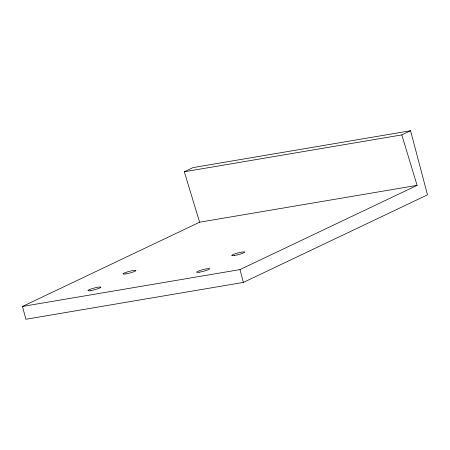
<?xml version="1.0" encoding="UTF-8"?>
<svg xmlns="http://www.w3.org/2000/svg" width="450" height="450" viewBox="0 0 450 450"><rect width="100%" height="100%" fill="white"/><g stroke="black" fill="none" stroke-linecap="round" stroke-linejoin="round"><path stroke-width="0.67" d="M199.614 222.204L184.314 171.754L193.078 167.58L410.563 130.736L427.5 194.844L243.371 282.42L25.886 319.264L22.5 306.444L199.614 222.204L417.099 185.355L401.794 134.904L410.563 130.736M22.5 306.444L239.979 269.595L417.099 185.355M184.314 171.754L401.794 134.904M239.979 269.595L243.371 282.42M90.9 290.559A6.688 0.872 -14.8 0 0 100.867 287.257A6.688 0.872 -14.8 0 0 91.451 288.855A6.688 0.872 -14.8 0 0 90.9 290.559M125.972 273.881A6.688 0.872 -14.8 0 0 135.939 270.579A6.688 0.872 -14.8 0 0 126.523 272.177A6.688 0.872 -14.8 0 0 125.972 273.881M234.714 255.454A6.688 0.872 -14.8 0 0 244.682 252.157A6.688 0.872 -14.8 0 0 235.266 253.749A6.688 0.872 -14.8 0 0 234.714 255.454M199.643 272.137A6.688 0.872 -14.8 0 0 209.61 268.836A6.688 0.872 -14.8 0 0 200.194 270.433A6.688 0.872 -14.8 0 0 199.643 272.137"/></g></svg>
